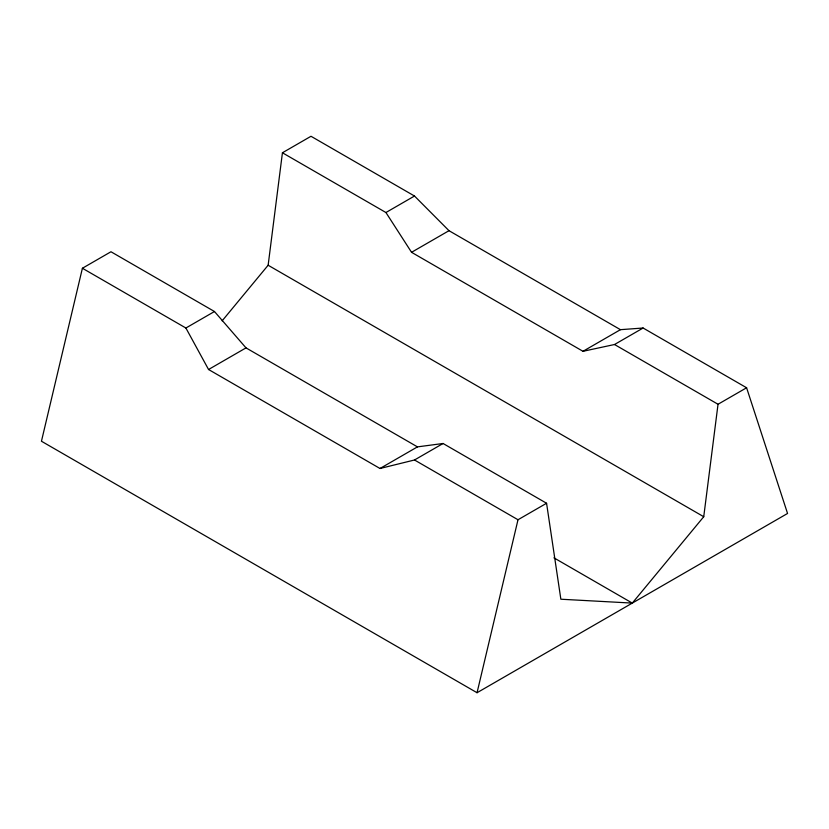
<?xml version="1.0" encoding="UTF-8"?>
<svg xmlns="http://www.w3.org/2000/svg" width="829" height="829" viewBox="0 0 829 829"><rect width="100%" height="100%" fill="white"/><g stroke="black" fill="none" stroke-linecap="round" stroke-linejoin="round"><path stroke-width="1.24" d="M222.151 320.833L268.14 265.239L282.43 152.774L310.999 136.277L414.5 196.027L448.997 230.69L620.444 329.673L643.107 328.015L746.597 387.765L787.55 513.462L477.048 692.723L41.45 441.235L82.403 268.254L110.972 251.757L214.473 311.517L246.006 347.879L417.453 446.872L443.069 443.494L546.57 503.255L560.86 599.222L632.299 603.097L703.738 516.726L718.028 404.262L746.597 387.765M477.048 692.723L518.001 519.752L546.57 503.255M82.403 268.254L185.893 328.015L214.473 311.517M282.43 152.774L385.931 212.525L414.5 196.027M185.893 328.015L208.556 369.506L246.006 347.879M385.931 212.525L411.547 252.306L448.997 230.69M208.556 369.506L380.003 468.489L417.453 446.872M411.547 252.306L582.994 351.299L620.444 329.673M380.003 468.489L414.5 459.991L443.069 443.494M582.994 351.299L614.527 344.512L643.107 328.015M614.527 344.512L718.028 404.262M268.14 265.239L703.738 516.726M414.5 459.991L518.001 519.752M553.917 557.834L632.299 603.097"/></g></svg>
